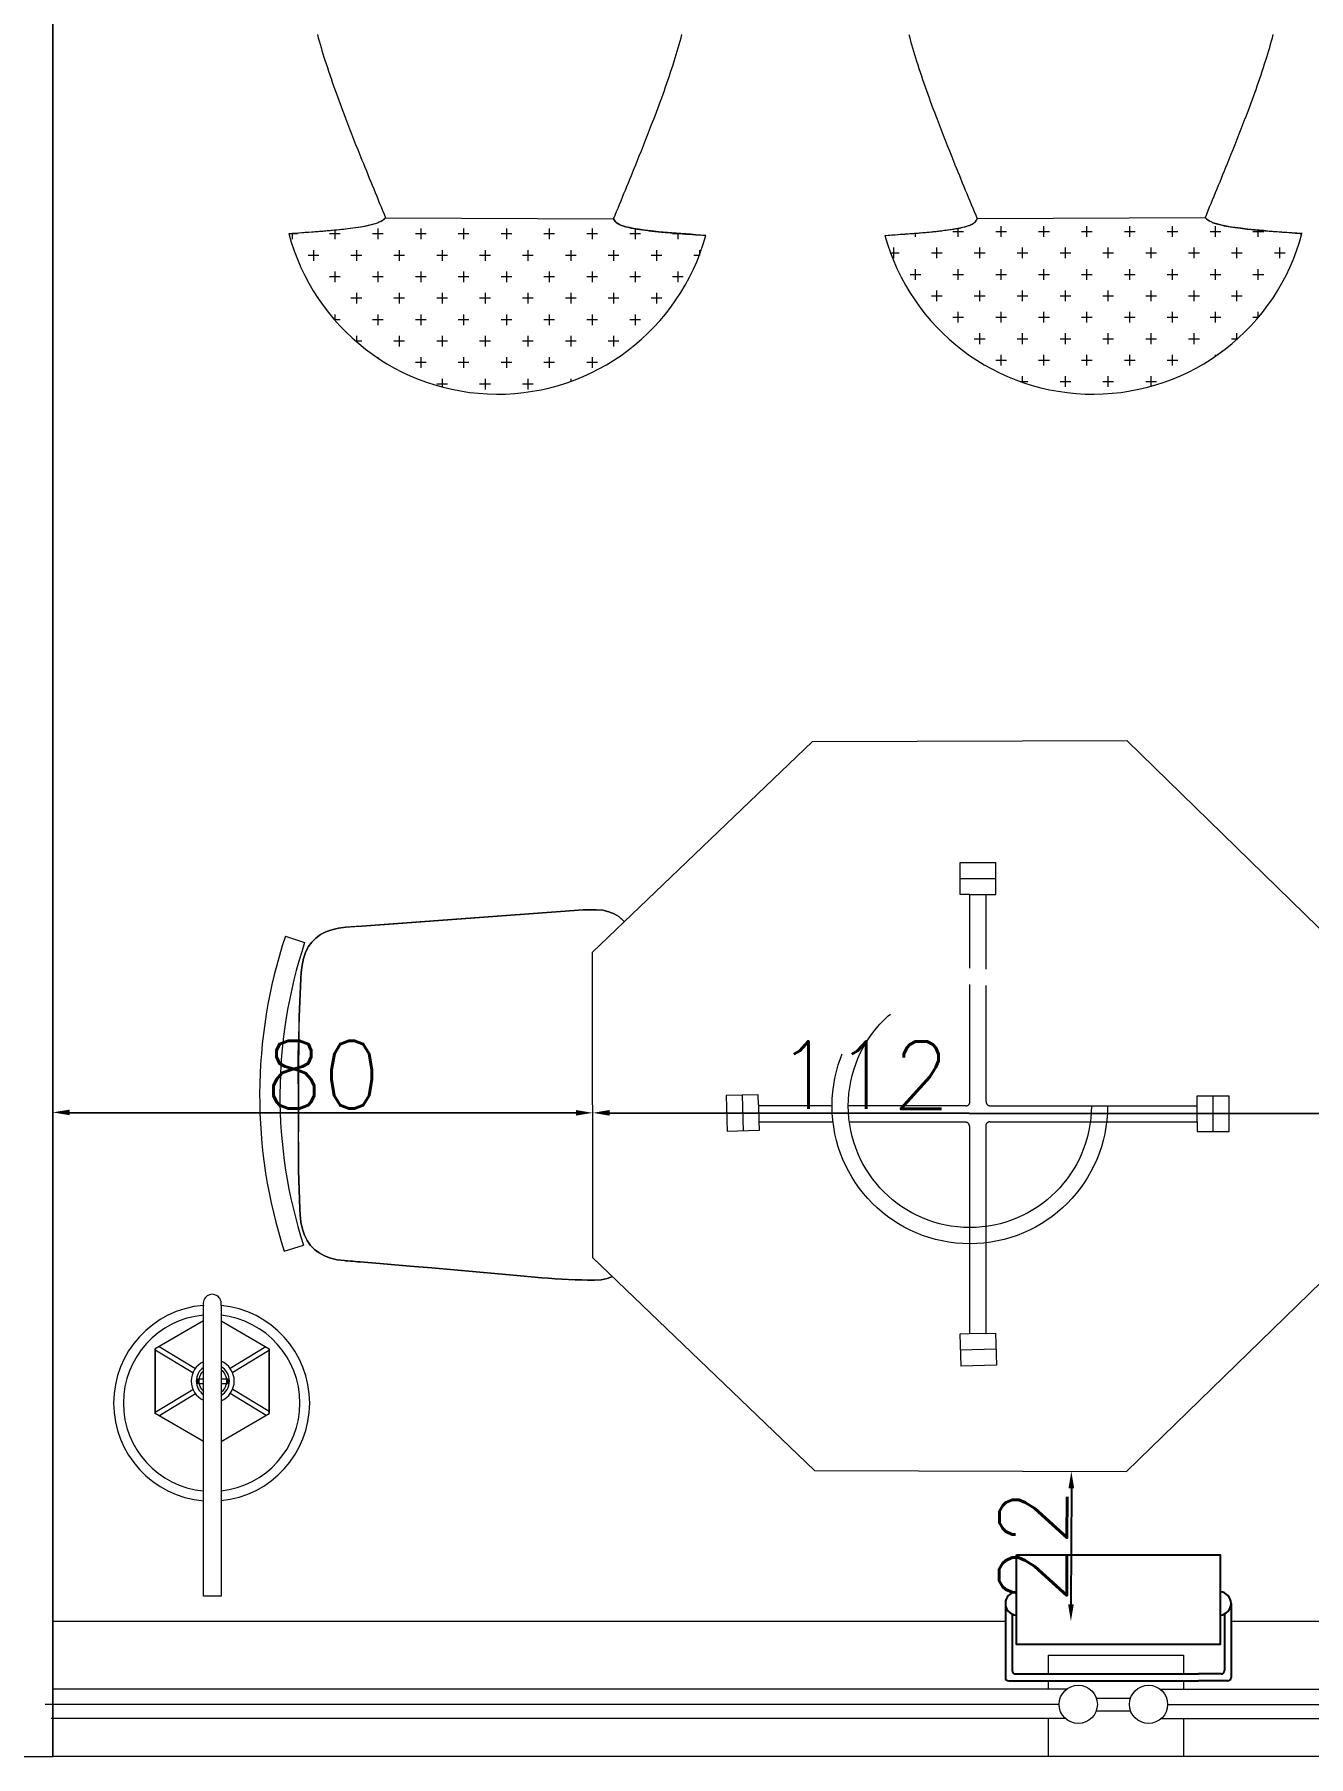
# Model space of a CAD drawing. Extents: x 3270 to 6851, y -140 to 2884.
# Drawn here: x 4570.7 to 4759.4, y 222.7 to 477.7 of the extents above; entities that cross this region are included whole.
import ezdxf

# ---------------------------------------------------------------- set-up
doc = ezdxf.new("R2010")
doc.units = 0
doc.header["$LTSCALE"] = 20
doc.linetypes.add('ACAD_ISO03W100', pattern=[30, 12, -18])
doc.layers.get('0').update_dxf_attribs({"linetype": 'CONTINUOUS', "lineweight": 15})
doc.layers.get('DEFPOINTS').update_dxf_attribs({"linetype": 'CONTINUOUS'})
doc.layers.add('Camera', color=7, linetype='CONTINUOUS', true_color=0xb01a1a)
for name, color, linetype, lineweight, true_color in [('M-LAMBA', 7, 'CONTINUOUS', 18, 0x50ba12), ('ö-cam', 7, 'CONTINUOUS', 18, 0x1bb1af), ('ö-korkuluk', 7, 'CONTINUOUS', 18, 0x666d5f)]:
    doc.layers.add(name, color=color, linetype=linetype, lineweight=lineweight, true_color=true_color)
doc.layers.add('Ö-MOBİLYA', color=31, linetype='CONTINUOUS', lineweight=18)
doc.layers.add('ölçü', color=102, linetype='CONTINUOUS', lineweight=15)
doc.styles.get("Standard").update_dxf_attribs({"font": 'txttw.shx'})
doc.dimstyles.new('YAZI', dxfattribs={"dimtxt": 10, "dimasz": 2.5, "dimexe": 1.25, "dimexo": 0.625, "dimtad": 1, "dimdec": 0, "dimtxsty": 'Standard', "dimcen": 2.5, "dimse1": 1, "dimse2": 1, "dimclrd": 256, "dimclrt": 256, "dimadec": 0, "dimazin": 0, "dimtfac": 1, "dimtdec": 0, "dimtmove": 0, "dimatfit": 3, "dimfxl": 1, "dimarcsym": 0})

# ---------------------------------------------------------------- blocks, each defined once
blk = doc.blocks.new('*D147')
at = {"layer": 'DEFPOINTS', "color": 0, "transparency": 16777216}
for p in [(4732.41, 264.95), (4724.19, 242.8), (4741.35, 242.74)]:
    blk.add_point(p, dxfattribs=at)
at = {"layer": 'ölçü', "lineweight": -2, "transparency": 16777216}
blk.add_line((4724.26, 262.48), (4724.2, 245.3), dxfattribs=at)
at = {"layer": 'ölçü', "transparency": 16777216}
for points in [[(4723.84, 262.48), (4724.67, 262.47), (4724.26, 264.98)], [(4723.78, 245.3), (4724.62, 245.3), (4724.19, 242.8)]]:
    blk.add_solid(points, dxfattribs=at)
at = {"layer": 'ölçü', "transparency": 16777216, "insert": (4718.6, 253.91), "char_height": 10, "attachment_point": 5, "rotation": 89.8076}
blk.add_mtext('22', dxfattribs=at)
blk = doc.blocks.new('*D80')
at = {"layer": 'DEFPOINTS', "color": 0, "transparency": 16777216}
for p in [(4573.38, 318.13), (4653.37, 318.06), (4653.37, 318.06)]:
    blk.add_point(p, dxfattribs=at)
at = {"layer": 'ölçü', "lineweight": -2, "transparency": 16777216}
blk.add_line((4575.88, 318.13), (4650.87, 318.06), dxfattribs=at)
at = {"layer": 'ölçü', "transparency": 16777216}
for points in [[(4575.88, 318.54), (4575.88, 317.71), (4573.38, 318.13)], [(4650.87, 318.48), (4650.87, 317.65), (4653.37, 318.06)]]:
    blk.add_solid(points, dxfattribs=at)
at = {"layer": 'ölçü', "transparency": 16777216, "insert": (4613.38, 323.72), "char_height": 10, "attachment_point": 5, "rotation": 359.9518}
blk.add_mtext('80', dxfattribs=at)
blk = doc.blocks.new('*D81')
at = {"layer": 'DEFPOINTS', "color": 0, "transparency": 16777216}
for p in [(4653.37, 318.06), (4764.95, 318.06), (4764.95, 317.97)]:
    blk.add_point(p, dxfattribs=at)
at = {"layer": 'ölçü', "lineweight": -2, "transparency": 16777216}
blk.add_line((4655.87, 318.06), (4762.45, 317.97), dxfattribs=at)
at = {"layer": 'ölçü', "transparency": 16777216}
for points in [[(4655.87, 318.48), (4655.87, 317.64), (4653.37, 318.06)], [(4762.45, 318.39), (4762.45, 317.55), (4764.95, 317.97)]]:
    blk.add_solid(points, dxfattribs=at)
at = {"layer": 'ölçü', "transparency": 16777216, "insert": (4693.45, 323.65), "char_height": 10, "attachment_point": 5, "rotation": 359.9518}
blk.add_mtext('112', dxfattribs=at)

msp = doc.modelspace()

# ---------------------------------------------------------------- linework, layer by layer
for p, q in [((4573.38, 222.74), (4573.38, 922.74)), ((4573.38, 922.74), (4573.38, 222.74)), ((4279.38, 222.74), (4573.38, 222.74)), ((4279.38, 222.74), (4573.38, 222.74))]:
    msp.add_line(p, q)
at = {"layer": 'Camera'}
for p, q in [((4714.48, 245.41), (4714.48, 234.47)), ((4747.93, 245.41), (4747.93, 234.47)), ((4715.48, 243.85), (4715.48, 235.47)), ((4746.93, 243.85), (4746.93, 235.47)), ((4715.98, 234.97), (4743.11, 234.97)), ((4746.43, 234.97), (4743.11, 234.97)), ((4714.98, 233.97), (4743.11, 233.97)), ((4747.43, 233.97), (4743.11, 233.97))]:
    msp.add_line(p, q, dxfattribs=at)
msp.add_lwpolyline([(4716.12, 252.59), (4746.29, 252.59), (4746.29, 239.36), (4716.12, 239.36)], close=True, dxfattribs=at)
for centre, radius, start, end in [((4716.19, 245.41), 1.71, 92.3482, 267.6518), ((4746.22, 245.41), 1.71, 272.3482, 87.6518), ((4715.98, 235.47), 0.5, 180, 270), ((4746.43, 235.47), 0.5, 270, 0), ((4714.98, 234.47), 0.5, 180, 270), ((4747.43, 234.47), 0.5, 270, 0)]:
    msp.add_arc(centre, radius, start, end, dxfattribs=at)
at = {"layer": 'M-LAMBA'}
for p, q in [((4595.7, 246.49), (4595.7, 289.55)), ((4598.31, 289.55), (4598.31, 246.49)), ((4595.7, 287.25), (4588.56, 283.14)), ((4598.31, 287.25), (4605.45, 283.14)), ((4588.56, 283.14), (4588.56, 273.52)), ((4588.56, 273.52), (4588.56, 283.14)), ((4589.14, 283.47), (4594.52, 280.22)), ((4604.96, 283.42), (4599.66, 280.22)), ((4605.45, 283.14), (4605.45, 273.52)), ((4605.45, 273.52), (4605.45, 283.14)), ((4588.56, 282.98), (4594.15, 279.6)), ((4605.33, 282.8), (4600.04, 279.6)), ((4594.86, 277.95), (4594.86, 278.68)), ((4594.86, 278.68), (4595.7, 278.68)), ((4595.7, 277.95), (4594.86, 277.95)), ((4598.31, 278.68), (4599.31, 278.68)), ((4599.31, 277.95), (4598.31, 277.95)), ((4599.31, 278.68), (4599.31, 277.95)), ((4588.56, 273.73), (4594.15, 277.11)), ((4589.1, 273.21), (4594.52, 276.49)), ((4605, 273.26), (4599.66, 276.49)), ((4605.45, 273.84), (4600.04, 277.11)), ((4595.7, 269.41), (4588.56, 273.52)), ((4598.31, 269.41), (4605.45, 273.52)), ((4598.31, 246.49), (4595.7, 246.49))]:
    msp.add_line(p, q, dxfattribs=at)
for centre, radius, start, end in [((4597, 289.85), 1.34, 346.9064, 193.0936), ((4596.92, 275.09), 14.52, 94.8455, 265.1675), ((4596.92, 275.09), 14.52, 275.4847, 84.5153), ((4596.92, 275.09), 13.07, 95.3709, 264.6291), ((4596.92, 275.09), 13.07, 276.0963, 83.9037), ((4597.09, 278.35), 3.18, 116.0477, 243.9523), ((4597.09, 278.35), 3.18, 292.5104, 67.4896), ((4597.09, 278.35), 2.45, 124.6953, 235.3047), ((4597.09, 278.35), 2.07, 132.348, 227.652), ((4597.09, 278.35), 2.45, 299.7539, 60.2461), ((4597.09, 278.35), 2.07, 305.9667, 54.0333)]:
    msp.add_arc(centre, radius, start, end, dxfattribs=at)
at = {"layer": 'ö-cam'}
for p, q in [((4723.6, 232.74), (4573.38, 232.74)), ((4737.37, 232.74), (4881.1, 232.74)), ((4722.45, 230.47), (4572.24, 230.47)), ((4738.52, 230.47), (4879.95, 230.47)), ((4723.38, 228.37), (4573.17, 228.37)), ((4737.59, 228.37), (4880.88, 228.37))]:
    msp.add_line(p, q, dxfattribs=at)
at = {"layer": 'ö-korkuluk'}
for p, q in [((4714.48, 242.74), (4573.38, 242.74)), ((5186.98, 242.74), (4747.93, 242.74)), ((4727.95, 231.41), (4733.02, 231.41)), ((4727.94, 229.5), (4733.03, 229.5)), ((6148.38, 222.74), (4573.38, 222.74))]:
    msp.add_line(p, q, dxfattribs=at)
for points in [[(4720.88, 234.97), (4720.88, 237.74), (4740.88, 237.74), (4740.88, 234.97)], [(4720.88, 232.74), (4720.88, 233.97)], [(4740.88, 233.97), (4740.88, 232.74)], [(4720.88, 222.74), (4720.88, 228.37)], [(4740.88, 228.37), (4740.88, 222.74), (4720.88, 222.74)]]:
    msp.add_lwpolyline(points, dxfattribs=at)
for centre in [(4725.28, 230.47), (4735.69, 230.47)]:
    msp.add_circle(centre, 2.83, dxfattribs=at)
at = {"layer": 'Ö-MOBİLYA'}
for p, q in [((4621.53, 448.99), (4621.53, 447.41)), ((4622.68, 450.6, 33.61), (4656.45, 450.44, 32.32)), ((4622.68, 450.6), (4656.45, 450.44)), ((4622.68, 450.6), (4656.45, 450.44)), ((4624.71, 450.59), (4624.71, 450.58)), ((4627.88, 448.99), (4627.88, 447.41)), ((4634.23, 448.99), (4634.23, 447.41)), ((4640.58, 448.99), (4640.58, 447.41)), ((4646.93, 448.99), (4646.93, 447.41)), ((4653.28, 448.99), (4653.28, 447.41)), ((4659.63, 448.98), (4659.63, 447.41)), ((4707.5, 447.77), (4707.5, 449.05)), ((4744.08, 450.6, 33.61), (4710.31, 450.44, 32.32)), ((4744.08, 450.6), (4710.31, 450.44)), ((4744.08, 450.6), (4710.31, 450.44)), ((4713.85, 447.77), (4713.85, 449.36)), ((4720.2, 447.77), (4720.2, 449.36)), ((4726.55, 447.77), (4726.55, 449.36)), ((4732.9, 447.77), (4732.9, 449.36)), ((4739.25, 447.77), (4739.25, 449.36)), ((4745.6, 447.77), (4745.6, 449.36)), ((4609.62, 448.2), (4608.36, 448.2)), ((4608.83, 448.31), (4608.83, 447.41)), ((4615.97, 448.2), (4614.39, 448.2)), ((4615.18, 448.8), (4615.18, 447.41)), ((4622.32, 448.2), (4620.74, 448.2)), ((4628.67, 448.2), (4627.09, 448.2)), ((4635.02, 448.2), (4633.44, 448.2)), ((4641.37, 448.2), (4639.79, 448.2)), ((4647.72, 448.2), (4646.14, 448.2)), ((4654.07, 448.2), (4652.49, 448.2)), ((4660.42, 448.2), (4658.84, 448.2)), ((4666.77, 448.2), (4665.19, 448.2)), ((4665.98, 448.29), (4665.98, 447.41)), ((4701.15, 447.77), (4701.15, 448.31)), ((4706.71, 448.57), (4708.3, 448.57)), ((4713.06, 448.57), (4714.65, 448.57)), ((4719.41, 448.57), (4721, 448.57)), ((4725.76, 448.57), (4727.35, 448.57)), ((4732.11, 448.57), (4733.7, 448.57)), ((4738.46, 448.57), (4740.05, 448.57)), ((4744.81, 448.57), (4746.4, 448.57)), ((4751.16, 448.57), (4752.75, 448.57)), ((4751.95, 447.77), (4751.95, 448.76)), ((4758.3, 447.82), (4758.3, 448.28)), ((4612.8, 445.03), (4611.21, 445.03)), ((4612.01, 445.82), (4612.01, 444.23)), ((4619.15, 445.03), (4617.56, 445.03)), ((4618.36, 445.82), (4618.36, 444.23)), ((4625.5, 445.03), (4623.91, 445.03)), ((4624.71, 445.82), (4624.71, 444.23)), ((4631.85, 445.03), (4630.26, 445.03)), ((4631.06, 445.82), (4631.06, 444.23)), ((4638.2, 445.03), (4636.61, 445.03)), ((4637.41, 445.82), (4637.41, 444.23)), ((4644.55, 445.03), (4642.96, 445.03)), ((4643.76, 445.82), (4643.76, 444.23)), ((4650.9, 445.03), (4649.31, 445.03)), ((4650.11, 445.82), (4650.11, 444.23)), ((4657.25, 445.03), (4655.66, 445.03)), ((4656.46, 445.82), (4656.46, 444.23)), ((4663.6, 445.03), (4662.01, 445.03)), ((4662.81, 445.82), (4662.81, 444.23)), ((4669.15, 445.03), (4668.36, 445.03)), ((4669.16, 445.82), (4669.16, 445.03)), ((4697.47, 445.39), (4698.77, 445.39)), ((4697.98, 444.6), (4697.98, 446.19)), ((4703.53, 445.39), (4705.12, 445.39)), ((4704.33, 444.6), (4704.33, 446.19)), ((4709.88, 445.39), (4711.47, 445.39)), ((4710.68, 444.6), (4710.68, 446.19)), ((4716.23, 445.39), (4717.82, 445.39)), ((4717.03, 444.6), (4717.03, 446.19)), ((4722.58, 445.39), (4724.17, 445.39)), ((4723.38, 444.6), (4723.38, 446.19)), ((4728.93, 445.39), (4730.52, 445.39)), ((4729.73, 444.6), (4729.73, 446.19)), ((4735.28, 445.39), (4736.87, 445.39)), ((4736.08, 444.6), (4736.08, 446.19)), ((4741.63, 445.39), (4743.22, 445.39)), ((4742.43, 444.6), (4742.43, 446.19)), ((4747.98, 445.39), (4749.57, 445.39)), ((4748.78, 444.6), (4748.78, 446.19)), ((4754.33, 445.39), (4755.92, 445.39)), ((4755.13, 444.6), (4755.13, 446.19)), ((4615.97, 441.85), (4614.39, 441.85)), ((4615.18, 442.64), (4615.18, 441.06)), ((4622.32, 441.85), (4620.74, 441.85)), ((4621.53, 442.64), (4621.53, 441.06)), ((4628.67, 441.85), (4627.09, 441.85)), ((4627.88, 442.64), (4627.88, 441.06)), ((4635.02, 441.85), (4633.44, 441.85)), ((4634.23, 442.64), (4634.23, 441.06)), ((4641.37, 441.85), (4639.79, 441.85)), ((4640.58, 442.64), (4640.58, 441.06)), ((4647.72, 441.85), (4646.14, 441.85)), ((4646.93, 442.64), (4646.93, 441.06)), ((4654.07, 441.85), (4652.49, 441.85)), ((4653.28, 442.64), (4653.28, 441.06)), ((4660.42, 441.85), (4658.84, 441.85)), ((4659.63, 442.64), (4659.63, 441.06)), ((4666.77, 441.85), (4665.19, 441.85)), ((4665.98, 442.64), (4665.98, 441.06)), ((4700.36, 442.22), (4701.95, 442.22)), ((4701.15, 441.42), (4701.15, 443.01)), ((4706.71, 442.22), (4708.3, 442.22)), ((4707.5, 441.42), (4707.5, 443.01)), ((4713.06, 442.22), (4714.65, 442.22)), ((4713.85, 441.42), (4713.85, 443.01)), ((4719.41, 442.22), (4721, 442.22)), ((4720.2, 441.42), (4720.2, 443.01)), ((4725.76, 442.22), (4727.35, 442.22)), ((4726.55, 441.42), (4726.55, 443.01)), ((4732.11, 442.22), (4733.7, 442.22)), ((4732.9, 441.42), (4732.9, 443.01)), ((4738.46, 442.22), (4740.05, 442.22)), ((4739.25, 441.42), (4739.25, 443.01)), ((4744.81, 442.22), (4746.4, 442.22)), ((4745.6, 441.42), (4745.6, 443.01)), ((4751.16, 442.22), (4752.75, 442.22)), ((4751.95, 441.42), (4751.95, 443.01)), ((4612.8, 438.68), (4612.68, 438.68)), ((4619.15, 438.68), (4617.56, 438.68)), ((4618.36, 439.47), (4618.36, 437.88)), ((4625.5, 438.68), (4623.91, 438.68)), ((4624.71, 439.47), (4624.71, 437.88)), ((4631.85, 438.68), (4630.26, 438.68)), ((4631.06, 439.47), (4631.06, 437.88)), ((4638.2, 438.68), (4636.61, 438.68)), ((4637.41, 439.47), (4637.41, 437.88)), ((4644.55, 438.68), (4642.96, 438.68)), ((4643.76, 439.47), (4643.76, 437.88)), ((4650.9, 438.68), (4649.31, 438.68)), ((4650.11, 439.47), (4650.11, 437.88)), ((4657.25, 438.68), (4655.66, 438.68)), ((4656.46, 439.47), (4656.46, 437.88)), ((4663.6, 438.68), (4662.01, 438.68)), ((4662.81, 439.47), (4662.81, 437.88)), ((4703.53, 439.04), (4705.12, 439.04)), ((4704.33, 438.25), (4704.33, 439.84)), ((4709.88, 439.04), (4711.47, 439.04)), ((4710.68, 438.25), (4710.68, 439.84)), ((4716.23, 439.04), (4717.82, 439.04)), ((4717.03, 438.25), (4717.03, 439.84)), ((4722.58, 439.04), (4724.17, 439.04)), ((4723.38, 438.25), (4723.38, 439.84)), ((4728.93, 439.04), (4730.52, 439.04)), ((4729.73, 438.25), (4729.73, 439.84)), ((4735.28, 439.04), (4736.87, 439.04)), ((4736.08, 438.25), (4736.08, 439.84)), ((4741.63, 439.04), (4743.22, 439.04)), ((4742.43, 438.25), (4742.43, 439.84)), ((4747.98, 439.04), (4749.57, 439.04)), ((4748.78, 438.25), (4748.78, 439.84)), ((4615.18, 436.29), (4615.18, 435.41)), ((4621.53, 436.29), (4621.53, 434.71)), ((4627.88, 436.29), (4627.88, 434.71)), ((4634.23, 436.29), (4634.23, 434.71)), ((4640.58, 436.29), (4640.58, 434.71)), ((4646.93, 436.29), (4646.93, 434.71)), ((4653.28, 436.29), (4653.28, 434.71)), ((4659.63, 436.29), (4659.63, 434.71)), ((4707.5, 435.07), (4707.5, 436.66)), ((4713.85, 435.07), (4713.85, 436.66)), ((4720.2, 435.07), (4720.2, 436.66)), ((4726.55, 435.07), (4726.55, 436.66)), ((4732.9, 435.07), (4732.9, 436.66)), ((4739.25, 435.07), (4739.25, 436.66)), ((4745.6, 435.07), (4745.6, 436.66)), ((4751.95, 435.84), (4751.95, 436.66)), ((4615.97, 435.5), (4615.1, 435.5)), ((4622.32, 435.5), (4620.74, 435.5)), ((4628.67, 435.5), (4627.09, 435.5)), ((4635.02, 435.5), (4633.44, 435.5)), ((4641.37, 435.5), (4639.79, 435.5)), ((4647.72, 435.5), (4646.14, 435.5)), ((4654.07, 435.5), (4652.49, 435.5)), ((4660.42, 435.5), (4658.84, 435.5)), ((4706.71, 435.87), (4708.3, 435.87)), ((4713.06, 435.87), (4714.65, 435.87)), ((4719.41, 435.87), (4721, 435.87)), ((4725.76, 435.87), (4727.35, 435.87)), ((4732.11, 435.87), (4733.7, 435.87)), ((4738.46, 435.87), (4740.05, 435.87)), ((4744.81, 435.87), (4746.4, 435.87)), ((4751.16, 435.87), (4751.97, 435.87)), ((4619.15, 432.33), (4618.28, 432.33)), ((4618.36, 433.12), (4618.36, 432.26)), ((4625.5, 432.33), (4623.91, 432.33)), ((4624.71, 433.12), (4624.71, 431.53)), ((4631.85, 432.33), (4630.26, 432.33)), ((4631.06, 433.12), (4631.06, 431.53)), ((4638.2, 432.33), (4636.61, 432.33)), ((4637.41, 433.12), (4637.41, 431.53)), ((4644.55, 432.33), (4642.96, 432.33)), ((4643.76, 433.12), (4643.76, 431.53)), ((4650.9, 432.33), (4649.31, 432.33)), ((4650.11, 433.12), (4650.11, 431.53)), ((4657.25, 432.33), (4655.66, 432.33)), ((4656.46, 433.12), (4656.46, 431.53)), ((4709.88, 432.69), (4711.47, 432.69)), ((4710.68, 431.9), (4710.68, 433.49)), ((4716.23, 432.69), (4717.82, 432.69)), ((4717.03, 431.9), (4717.03, 433.49)), ((4722.58, 432.69), (4724.17, 432.69)), ((4723.38, 431.9), (4723.38, 433.49)), ((4728.93, 432.69), (4730.52, 432.69)), ((4729.73, 431.9), (4729.73, 433.49)), ((4735.28, 432.69), (4736.87, 432.69)), ((4736.08, 431.9), (4736.08, 433.49)), ((4741.63, 432.69), (4743.22, 432.69)), ((4742.43, 431.9), (4742.43, 433.49)), ((4747.98, 432.69), (4748.9, 432.69)), ((4748.78, 432.58), (4748.78, 433.49)), ((4621.53, 429.94), (4621.53, 429.84)), ((4628.67, 429.15), (4627.09, 429.15)), ((4627.88, 429.94), (4627.88, 428.36)), ((4635.02, 429.15), (4633.44, 429.15)), ((4634.23, 429.94), (4634.23, 428.36)), ((4641.37, 429.15), (4639.79, 429.15)), ((4640.58, 429.94), (4640.58, 428.36)), ((4647.72, 429.15), (4646.14, 429.15)), ((4646.93, 429.94), (4646.93, 428.36)), ((4654.07, 429.15), (4652.49, 429.15)), ((4653.28, 429.94), (4653.28, 428.36)), ((4713.06, 429.52), (4714.65, 429.52)), ((4713.85, 428.72), (4713.85, 430.31)), ((4719.41, 429.52), (4721, 429.52)), ((4720.2, 428.72), (4720.2, 430.31)), ((4725.76, 429.52), (4727.35, 429.52)), ((4726.55, 428.72), (4726.55, 430.31)), ((4732.11, 429.52), (4733.7, 429.52)), ((4732.9, 428.72), (4732.9, 430.31)), ((4738.46, 429.52), (4740.05, 429.52)), ((4739.25, 428.72), (4739.25, 430.31)), ((4745.6, 430.09), (4745.6, 430.31)), ((4631.85, 425.98), (4630.26, 425.98)), ((4631.06, 426.77), (4631.06, 425.55)), ((4638.2, 425.98), (4636.61, 425.98)), ((4637.41, 426.77), (4637.41, 425.18)), ((4644.55, 425.98), (4642.96, 425.98)), ((4643.76, 426.77), (4643.76, 425.18)), ((4650.11, 426.77), (4650.11, 426.37)), ((4716.73, 426.34), (4717.82, 426.34)), ((4717.03, 426.24), (4717.03, 427.14)), ((4722.58, 426.34), (4724.17, 426.34)), ((4723.38, 425.55), (4723.38, 427.14)), ((4728.93, 426.34), (4730.52, 426.34)), ((4729.73, 425.55), (4729.73, 427.14)), ((4735.28, 426.34), (4736.87, 426.34)), ((4736.08, 425.65), (4736.08, 427.14)), ((4653.34, 341.87), (4685.94, 373.07)), ((4685.94, 373.07), (4732.46, 373.19)), ((4732.46, 373.19), (4764.95, 341.52)), ((4707.77, 355.13), (4713.06, 355.13)), ((4709.22, 355.13), (4709.22, 355.14)), ((4711.62, 355.13), (4711.62, 355.14)), ((4707.77, 352.76), (4713.06, 352.76)), ((4607.84, 344.23, 105.84), (4610.69, 343.28, 105.84)), ((4653.38, 296.59), (4653.34, 341.87)), ((4673.13, 320.61), (4673.26, 315.32)), ((4673.17, 319.08), (4673.15, 319.08)), ((4675.51, 320.67), (4675.63, 315.37)), ((4745.25, 315.28), (4745.25, 320.57)), ((4747.62, 315.28), (4747.62, 320.57)), ((4747.62, 319.12), (4747.64, 319.12)), ((4747.62, 319.12), (4747.64, 319.12)), ((4673.19, 318.25), (4673.18, 318.25)), ((4673.22, 316.77), (4673.21, 316.76)), ((4747.62, 316.72), (4747.64, 316.72)), ((4747.62, 316.72), (4747.64, 316.72)), ((4607.66, 297.57, 105.84), (4610.52, 298.49, 105.84)), ((4653.38, 296.59), (4686.23, 265.1)), ((4732.41, 264.95), (4764.95, 296.6)), ((4707.73, 285.29), (4707.88, 280.55)), ((4713.1, 283.09), (4707.8, 282.92)), ((4711.57, 285.4), (4709.17, 285.33)), ((4713.02, 285.46), (4713.17, 280.72)), ((4713.17, 280.72), (4707.88, 280.55)), ((4709.76, 280.6), (4709.77, 280.59)), ((4711.25, 280.65), (4711.25, 280.63)), ((4711.57, 280.67), (4711.57, 280.66)), ((4712.08, 280.67), (4712.08, 280.66)), ((4686.23, 265.1), (4732.41, 264.95))]:
    msp.add_line(p, q, dxfattribs=at)
at = {"layer": 'Ö-MOBİLYA', "linetype": 'ACAD_ISO03W100', "ltscale": 0.3}
for p, q in [((4707.77, 350.39), (4707.77, 355.13)), ((4713.06, 350.39), (4713.06, 355.13)), ((4709.22, 339.48), (4709.22, 350.4)), ((4709.22, 350.4), (4711.62, 350.4)), ((4711.62, 339.34), (4711.62, 350.4)), ((4709.22, 319.68), (4709.22, 337.08)), ((4711.62, 319.72), (4711.62, 336.92)), ((4677.88, 320.72), (4673.13, 320.61)), ((4677.9, 319.28), (4677.96, 316.88)), ((4688.82, 319.08), (4677.9, 319.08)), ((4708.62, 319.08), (4691.22, 319.08)), ((4712.22, 319.12), (4742.89, 319.12)), ((4742.88, 320.57), (4747.62, 320.57)), ((4742.89, 316.72), (4742.89, 319.12)), ((4688.96, 316.68), (4677.96, 316.68)), ((4708.57, 316.68), (4691.38, 316.68)), ((4712.17, 316.72), (4742.89, 316.72)), ((4678, 315.43), (4673.26, 315.32)), ((4709.17, 316.08), (4709.17, 285.33)), ((4711.57, 316.12), (4711.57, 285.4)), ((4742.88, 315.28), (4747.62, 315.28))]:
    msp.add_line(p, q, dxfattribs=at)
for points in [[(4709.22, 350.4), (4707.77, 350.39)], [(4711.62, 350.4), (4713.06, 350.39)], [(4677.9, 319.28), (4677.88, 320.72)], [(4742.89, 319.12), (4742.88, 320.57)], [(4677.96, 316.88), (4678, 315.43)], [(4742.89, 316.72), (4742.88, 315.28)]]:
    msp.add_lwpolyline(points, dxfattribs=at)
at = {"layer": 'Ö-MOBİLYA'}
for points in [[(4709.17, 285.33), (4707.73, 285.29)], [(4711.57, 285.4), (4713.02, 285.46)]]:
    msp.add_lwpolyline(points, dxfattribs=at)
at = {"layer": 'Ö-MOBİLYA', "linetype": 'ACAD_ISO03W100', "ltscale": 0.3}
for radius in [20.4, 18]:
    msp.add_circle((4709.22, 319.08), radius, dxfattribs=at)
at = {"layer": 'Ö-MOBİLYA'}
for centre, radius, start, end in [((4682.54, 495.98), 72.29, 194.6156, 197.7655), ((4596.59, 495.83), 72.29, 342.2345, 345.5139), ((4770.17, 495.83), 72.29, 194.4861, 197.7655), ((4684.22, 495.98), 72.29, 342.2345, 345.3844), ((4762.64, 521.74), 156.42, 197.7979, 201.1346), ((4516.5, 521.58), 156.42, 338.8654, 342.2021), ((4850.27, 521.58), 156.42, 197.7979, 201.1346), ((4604.13, 521.74), 156.42, 338.8654, 342.2021), ((4959.73, 596.77), 367.31, 200.9662, 202.0049), ((4319.4, 596.61), 367.31, 337.9951, 339.0338), ((5047.36, 596.61), 367.31, 200.9662, 202.0049), ((4407.03, 596.77), 367.31, 337.9951, 339.0338), ((5633.63, 870.06), 1094.51, 202.05105, 202.53468), ((3733.14, 870.06), 1094.51, 337.46532, 337.94895), ((3645.51, 869.9), 1094.51, 337.46532, 337.94895), ((5721.25, 869.9), 1094.51, 202.05105, 202.53468), ((4607.67, 528.25), 79.81, 275.1198, 277.0526), ((4607.67, 528.25), 79.81, 275.1198, 277.0526), ((4612.21, 491.23), 42.51, 277.1116, 279.1758), ((4612.21, 491.23), 42.51, 277.1116, 279.1758), ((4615.29, 472.02), 23.05, 279.222, 282.1563), ((4615.29, 472.02), 23.05, 279.222, 282.1563), ((4617.57, 461.34), 12.13, 282.2297, 286.4401), ((4617.57, 461.34), 12.13, 282.2297, 286.4401), ((4619.17, 455.88), 6.45, 286.5664, 292.4734), ((4619.17, 455.88), 6.45, 286.5664, 292.4734), ((4620.37, 453.03), 3.35, 292.1653, 309.593), ((4620.16, 453.46), 3.83, 292.6975, 300.1982), ((4620.41, 452.98), 3.29, 300.6383, 309.6852), ((4618.79, 455.03), 5.9, 309.0971, 311.3444), ((4619.3, 454.42), 5.11, 308.9227, 311.5188), ((4658.69, 451.51), 2.48, 205.6787, 212.0488), ((4658.39, 451.35), 2.14, 205.3415, 210.2195), ((4657.75, 450.94), 1.38, 208.8739, 236.273), ((4657.73, 450.92), 1.35, 212.4974, 236.5012), ((4658.27, 451.69), 2.29, 235.7654, 243.6573), ((4658.27, 451.69), 2.29, 235.7654, 243.6573), ((4658.94, 453.03), 3.79, 243.6255, 249.6613), ((4658.94, 453.03), 3.79, 243.6255, 249.6613), ((4659.87, 455.53), 6.46, 249.6113, 254.0821), ((4659.87, 455.53), 6.46, 249.6113, 254.0821), ((4661.1, 459.83), 10.93, 254.0392, 257.3418), ((4661.1, 459.83), 10.93, 254.0392, 257.3418), ((4662.67, 466.75), 18.03, 257.3105, 259.7762), ((4663.29, 469.84), 21.17, 257.4937, 260.8074), ((4664.6, 477.4), 28.85, 259.7545, 261.6245), ((4666.54, 490.1), 41.7, 260.8545, 263.0799), ((4667.38, 496.37), 48.02, 261.6331, 263.7399), ((4699.38, 496.37), 48.02, 276.2601, 278.3669), ((4700.23, 490.1), 41.7, 276.9201, 279.1455), ((4702.16, 477.4), 28.85, 278.3755, 280.2455), ((4703.47, 469.84), 21.17, 279.1926, 282.5063), ((4704.1, 466.75), 18.03, 280.2238, 282.6895), ((4705.66, 459.83), 10.93, 282.6582, 285.9608), ((4705.66, 459.83), 10.93, 282.6582, 285.9608), ((4706.89, 455.53), 6.46, 285.9179, 290.3887), ((4706.89, 455.53), 6.46, 285.9179, 290.3887), ((4707.83, 453.03), 3.79, 290.3387, 296.3745), ((4707.83, 453.03), 3.79, 290.3387, 296.3745), ((4708.49, 451.69), 2.29, 296.3427, 304.2346), ((4708.49, 451.69), 2.29, 296.3427, 304.2346), ((4709.02, 450.94), 1.38, 303.727, 331.1261), ((4709.04, 450.92), 1.35, 303.4988, 327.5026), ((4708.07, 451.51), 2.48, 327.9512, 334.3213), ((4708.38, 451.35), 2.14, 329.7805, 334.6585), ((4747.98, 455.03), 5.9, 228.6556, 230.9029), ((4747.47, 454.42), 5.11, 228.4812, 231.0773), ((4746.39, 453.03), 3.35, 230.407, 247.8347), ((4746.36, 452.98), 3.29, 230.3148, 239.3617), ((4746.61, 453.46), 3.83, 239.8018, 247.3025), ((4747.59, 455.88), 6.45, 247.5266, 253.4336), ((4747.59, 455.88), 6.45, 247.5266, 253.4336), ((4749.19, 461.34), 12.13, 253.5599, 257.7703), ((4749.19, 461.34), 12.13, 253.5599, 257.7703), ((4751.47, 472.02), 23.05, 257.8437, 260.778), ((4751.47, 472.02), 23.05, 257.8437, 260.778), ((4754.56, 491.23), 42.51, 260.8242, 262.8884), ((4754.56, 491.23), 42.51, 260.8242, 262.8884), ((4759.09, 528.25), 79.81, 262.9474, 264.8802), ((4759.09, 528.25), 79.81, 262.9474, 264.8802), ((4563.5, 1102.81), 656.07, 273.91861, 274.25962), ((4563.5, 1102.81), 656.07, 273.91861, 274.25962), ((4639.27, 456.48, 97.96), 32, 194.865, 344.6094), ((4639.27, 456.48), 32, 194.865, 344.6094), ((4639.27, 456.48), 32, 194.865, 344.6094), ((4599.35, 620.57), 172.51, 274.2831, 275.1363), ((4599.35, 620.57), 172.51, 274.2831, 275.1363), ((4670.73, 524.98), 76.83, 263.1114, 264.6624), ((4671.8, 535.37), 87.27, 263.652, 265.1275), ((4677.5, 599.11), 151.27, 264.7209, 265.7016), ((4678.95, 617.68), 169.89, 265.0814, 265.6825), ((4710.04, 1035.51), 588.88, 265.72734, 266.11404), ((4710.04, 1035.51), 588.88, 265.72734, 266.11404), ((4727.49, 456.48, 97.96), 32, 195.3906, 345.135), ((4727.49, 456.48), 32, 195.3906, 345.135), ((4656.73, 1035.51), 588.88, 273.88596, 274.27266), ((4656.73, 1035.51), 588.88, 273.88596, 274.27266), ((4727.49, 456.48), 32, 195.3906, 345.135), ((4689.26, 599.11), 151.27, 274.2984, 275.2791), ((4687.81, 617.68), 169.89, 274.3175, 274.9186), ((4694.97, 535.37), 87.27, 274.8725, 276.348), ((4696.03, 524.98), 76.83, 275.3376, 276.8886), ((4767.42, 620.57), 172.51, 264.8637, 265.7169), ((4767.42, 620.57), 172.51, 264.8637, 265.7169), ((4803.26, 1102.81), 656.07, 265.74038, 266.08139), ((4803.26, 1102.81), 656.07, 265.74038, 266.08139), ((4678.96, 320.62, 105.84), 74.93, 161.639, 197.9223), ((4678.96, 320.62, 105.84), 71.93, 161.639, 197.9223)]:
    msp.add_arc(centre, radius, start, end, dxfattribs=at)
at = {"layer": 'Ö-MOBİLYA', "linetype": 'ACAD_ISO03W100', "ltscale": 0.3}
for centre, start, end in [((4708.62, 319.68), 270, 360), ((4712.22, 319.72), 180, 270), ((4708.57, 316.08), 360, 90), ((4712.17, 316.12), 90, 180)]:
    msp.add_arc(centre, 0.6, start, end, dxfattribs=at)
at = {"layer": 'Ö-MOBİLYA'}
for points in [[(4608.34, 448.27, 97.96), (4614.03, 448.69, 86.77), (4622.68, 450.6, 33.61)], [(4670.13, 447.99, 97.96), (4664.43, 448.41, 86.77), (4656.45, 450.44, 32.32)], [(4696.64, 447.99, 97.96), (4702.33, 448.41, 86.77), (4710.31, 450.44, 32.32)], [(4758.43, 448.27, 97.96), (4752.73, 448.69, 86.77), (4744.08, 450.6, 33.61)]]:
    msp.add_spline(points, degree=3, dxfattribs=at)
for points in [[(4651.97, 348.1, 77.58), (4619.11, 345.71, 75.5), (4619.11, 345.71, 75.96), (4623.19, 346.02, 76.07)], [(4651.97, 348.1, 77.58), (4652.8, 348.11, 77.56), (4652.8, 348.11, 77.1), (4651.97, 348.1, 77.12)], [(4653.89, 348.13, 77), (4652.8, 348.11, 77.1), (4652.8, 348.11, 77.56), (4653.89, 348.13, 77.47)], [(4654.87, 348.05, 76.91), (4653.89, 348.13, 77), (4653.89, 348.13, 77.47), (4654.87, 348.05, 77.37)], [(4655.75, 347.85, 76.83), (4654.87, 348.05, 76.91), (4654.87, 348.05, 77.37), (4655.75, 347.85, 77.29)], [(4656.54, 347.54, 76.75), (4655.75, 347.85, 76.83), (4655.75, 347.85, 77.29), (4656.54, 347.54, 77.21)], [(4657.23, 347.12, 76.68), (4656.54, 347.54, 76.75), (4656.54, 347.54, 77.21), (4657.23, 347.12, 77.14)], [(4658.04, 346.37), (4657.23, 347.12, 76.68), (4657.23, 347.12, 77.14), (4657.82, 346.59, 77.07)], [(4613.04, 344.45, 75.89), (4612.35, 343.93, 75.94), (4612.35, 343.93, 76.4), (4613.04, 344.45, 76.35)], [(4613.84, 344.86, 75.82), (4613.04, 344.45, 75.89), (4613.04, 344.45, 76.35), (4613.84, 344.86, 76.29)], [(4614.72, 345.18, 75.75), (4613.84, 344.86, 75.82), (4613.84, 344.86, 76.29), (4614.72, 345.18, 76.21)], [(4615.71, 345.41, 75.66), (4614.72, 345.18, 75.75), (4614.72, 345.18, 76.21), (4615.71, 345.41, 76.12)], [(4616.79, 345.54, 75.56), (4615.71, 345.41, 75.66), (4615.71, 345.41, 76.12), (4616.79, 345.54, 76.02)], [(4619.11, 345.71, 75.5), (4616.79, 345.54, 76.02), (4618.76, 345.68, 75.95), (4619.11, 345.71, 75.96)], [(4610.84, 341.81, 76.02), (4610.53, 340.92, 76.02), (4610.53, 340.92, 76.48), (4610.84, 341.81, 76.48)], [(4611.24, 342.62, 76), (4610.84, 341.81, 76.02), (4610.84, 341.81, 76.48), (4611.24, 342.62, 76.46)], [(4611.75, 343.32, 75.98), (4611.24, 342.62, 76), (4611.24, 342.62, 76.46), (4611.75, 343.32, 76.44)], [(4612.35, 343.93, 75.94), (4611.75, 343.32, 75.98), (4611.75, 343.32, 76.44), (4612.35, 343.93, 76.4)], [(4610.32, 339.92, 76.01), (4610.2, 338.83, 76), (4610.2, 338.83, 76.46), (4610.32, 339.92, 76.48)], [(4610.53, 340.92, 76.02), (4610.32, 339.92, 76.01), (4610.32, 339.92, 76.48), (4610.53, 340.92, 76.48)], [(4610.15, 337.96, 75.98), (4609.86, 332.27, 75.89), (4609.86, 332.27, 76.35), (4610.15, 337.96, 76.44)], [(4610.2, 338.83, 76), (4610.15, 337.96, 75.98), (4610.15, 337.96, 76.44), (4610.2, 338.83, 76.46)], [(4609.86, 332.27, 75.89), (4609.68, 326.58, 75.83), (4609.76, 309.51, 76.35), (4609.86, 332.27, 76.35)], [(4609.76, 309.51, 75.89), (4610, 303.82, 75.98), (4610, 303.82, 76.44), (4609.76, 309.51, 76.35)], [(4610, 303.82, 75.98), (4610.04, 302.95, 76), (4610.04, 302.95, 76.46), (4610, 303.82, 76.44)], [(4610.04, 302.95, 76), (4610.15, 301.86, 76.01), (4610.15, 301.86, 76.48), (4610.04, 302.95, 76.46)], [(4610.15, 301.86, 76.01), (4610.36, 300.86, 76.02), (4610.36, 300.86, 76.48), (4610.15, 301.86, 76.48)], [(4610.36, 300.86, 76.02), (4610.66, 299.96, 76.02), (4610.66, 299.96, 76.48), (4610.36, 300.86, 76.48)], [(4610.66, 299.96, 76.02), (4611.06, 299.15, 76), (4611.06, 299.15, 76.46), (4610.66, 299.96, 76.48)], [(4611.06, 299.15, 76), (4611.55, 298.44, 75.98), (4611.55, 298.44, 76.44), (4611.06, 299.15, 76.46)], [(4611.55, 298.44, 75.98), (4612.15, 297.83, 75.94), (4612.15, 297.83, 76.4), (4611.55, 298.44, 76.44)], [(4612.15, 297.83, 75.94), (4612.84, 297.31, 75.89), (4612.84, 297.31, 76.35), (4612.15, 297.83, 76.4)], [(4612.84, 297.31, 75.89), (4613.63, 296.89, 75.82), (4613.63, 296.89, 76.29), (4612.84, 297.31, 76.35)], [(4613.63, 296.89, 75.82), (4614.52, 296.56, 75.75), (4614.52, 296.56, 76.21), (4613.63, 296.89, 76.29)], [(4614.52, 296.56, 75.75), (4615.5, 296.32, 75.66), (4615.5, 296.32, 76.12), (4614.52, 296.56, 76.21)], [(4615.5, 296.32, 75.66), (4616.58, 296.19, 75.56), (4616.58, 296.19, 76.02), (4615.5, 296.32, 76.12)], [(4616.75, 296.17, 76.01), (4616.58, 296.19, 76.02), (4616.58, 296.19, 75.56), (4616.75, 296.17, 75.55)], [(4617.11, 296.14, 75.98), (4616.75, 296.17, 76.01), (4616.75, 296.17, 75.55), (4617.11, 296.14, 75.52)], [(4617.47, 296.11, 75.96), (4617.11, 296.14, 75.98), (4617.11, 296.14, 75.52), (4617.47, 296.11, 75.5)], [(4617.83, 296.08, 75.95), (4617.47, 296.11, 75.96), (4617.47, 296.11, 75.5), (4617.83, 296.08, 75.49)], [(4618.18, 296.05, 75.94), (4617.83, 296.08, 75.95), (4617.83, 296.08, 75.49), (4618.18, 296.05, 75.48)], [(4618.54, 296.02, 75.95), (4618.18, 296.05, 75.94), (4618.18, 296.05, 75.48), (4618.54, 296.02, 75.49)], [(4618.9, 295.99, 75.96), (4618.54, 296.02, 75.95), (4618.54, 296.02, 75.49), (4618.9, 295.99, 75.5)], [(4618.9, 295.99, 75.5), (4622.97, 295.65, 75.61), (4622.97, 295.65, 76.07), (4618.9, 295.99, 75.96)], [(4622.97, 295.65, 75.61), (4626.27, 295.37, 75.71), (4626.27, 295.37, 76.17), (4622.97, 295.65, 76.07)], [(4626.27, 295.37, 75.71), (4629.55, 295.09, 75.85), (4629.55, 295.09, 76.31), (4626.27, 295.37, 76.17)], [(4629.55, 295.09, 75.85), (4632.84, 294.8, 76.02), (4632.84, 294.8, 76.48), (4629.55, 295.09, 76.31)], [(4632.84, 294.8, 76.02), (4636.12, 294.52, 76.23), (4636.12, 294.52, 76.69), (4632.84, 294.8, 76.48)], [(4636.12, 294.52, 76.23), (4639.4, 294.22, 76.46), (4639.4, 294.22, 76.93), (4636.12, 294.52, 76.69)], [(4639.4, 294.22, 76.46), (4642.68, 293.93, 76.73), (4642.68, 293.93, 77.2), (4639.4, 294.22, 76.93)], [(4642.68, 293.93, 76.73), (4645.82, 293.65, 77.01), (4645.82, 293.65, 77.47), (4642.68, 293.93, 77.2)], [(4645.82, 293.65, 77.01), (4646.8, 293.57, 77.06), (4646.8, 293.57, 77.52), (4645.82, 293.65, 77.47)], [(4646.8, 293.57, 77.06), (4647.79, 293.5, 77.09), (4647.79, 293.5, 77.56), (4646.8, 293.57, 77.52)], [(4647.79, 293.5, 77.09), (4648.77, 293.44, 77.12), (4648.77, 293.44, 77.58), (4647.79, 293.5, 77.56)], [(4648.77, 293.44, 77.12), (4649.76, 293.39, 77.13), (4649.76, 293.39, 77.59), (4648.77, 293.44, 77.58)], [(4649.76, 293.39, 77.13), (4650.75, 293.35, 77.13), (4650.75, 293.35, 77.59), (4649.76, 293.39, 77.59)], [(4650.75, 293.35, 77.13), (4651.74, 293.32, 77.12), (4651.74, 293.32, 77.58), (4650.75, 293.35, 77.59)], [(4651.74, 293.32, 77.12), (4652.57, 293.31, 77.1), (4652.57, 293.31, 77.56), (4651.74, 293.32, 77.58)], [(4653.65, 293.27, 77.47), (4652.57, 293.31, 77.56), (4652.57, 293.31, 77.1), (4653.65, 293.27, 77)], [(4654.63, 293.35, 77.37), (4653.65, 293.27, 77.47), (4653.65, 293.27, 77), (4654.63, 293.35, 76.91)], [(4655.52, 293.54, 77.29), (4654.63, 293.35, 77.37), (4654.63, 293.35, 76.91), (4655.52, 293.54, 76.83)], [(4656.27, 293.82, 77.21), (4655.52, 293.54, 77.29), (4655.52, 293.54, 76.83), (4656.27, 293.82, 76.75)]]:
    msp.add_3dface(points, dxfattribs=at)

# ---------------------------------------------------------------- dimensions: what is measured, and where the dimension line sits
at = {"layer": 'ölçü'}
dim = msp.add_aligned_dim(p1=(4573.38, 318.13), p2=(4653.37, 318.06), distance=0, dimstyle='YAZI', dxfattribs=at)
dim.commit()
dim.dimension.update_dxf_attribs({"geometry": '*D80', "text_midpoint": (4613.38, 323.72)})
dim = msp.add_linear_dim(base=(4764.95, 317.97), p1=(4653.37, 318.06), p2=(4764.95, 318.06), angle=179.9518, dimstyle='YAZI', dxfattribs=at)
dim.commit()
dim.dimension.update_dxf_attribs({"geometry": '*D81', "text_midpoint": (4693.44, 318.03), "dimtype": 160})
dim = msp.add_linear_dim(base=(4724.19, 242.8), p1=(4732.41, 264.95), p2=(4741.35, 242.74), angle=89.8076, dimstyle='YAZI', dxfattribs=at)
dim.commit()
dim.dimension.update_dxf_attribs({"geometry": '*D147', "text_midpoint": (4718.6, 253.91)})

doc.saveas('drawing.dxf')
